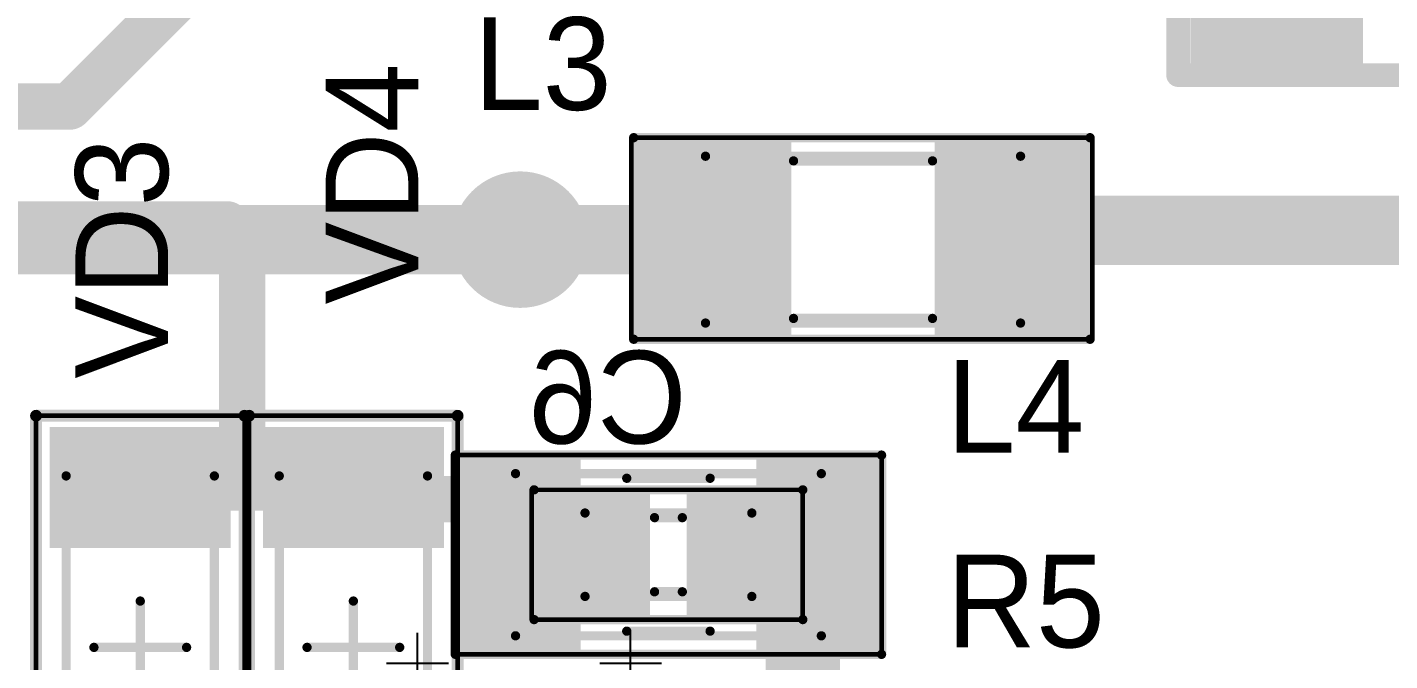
# Model space of a CAD drawing. Header units: millimetres. Extents: x 42.6 to 114.2, y 57.8 to 117.6.
# Drawn here: x 76.58 to 91.28, y 83.86 to 90.69 of the extents above; entities that cross this region are included whole.
import ezdxf

# ---------------------------------------------------------------- set-up
doc = ezdxf.new("R2010")
doc.units = ezdxf.units.MM
for name, color, linetype in [('BottomLayer', 5, 'Continuous'), ('BottomOverlay', 54, 'Continuous'), ('BottomPaste', 16, 'Continuous'), ('BottomSolder', 6, 'Continuous'), ('Mechanical13', 56, 'Continuous'), ('Mechanical15', 56, 'Continuous'), ('MultiLayer', 9, 'Continuous'), ('TopLayer', 1, 'Continuous'), ('TopOverlay', 2, 'Continuous'), ('TopPaste', 8, 'Continuous'), ('TopSolder', 216, 'Continuous'), ('ViaHoleLayer', 16, 'Continuous')]:
    doc.layers.add(name, color=color, linetype=linetype)

# ---------------------------------------------------------------- blocks, each defined once
blk = doc.blocks.new('SMD_C_0603_B_1318')
at = {"layer": 'BottomLayer'}
for points in [[(-1.29999994, 0.5499989), (-1.29999994, -0.5499989), (-0.30000194, 0.5499989), (-0.30000194, -0.5499989)], [(0.2999994, 0.5499989), (0.2999994, -0.5499989), (1.2999974, 0.5499989), (1.2999974, -0.5499989)]]:
    blk.add_solid(points, dxfattribs=at)
at = {"layer": 'BottomOverlay', "const_width": 0.0999998}
for points in [[(-1.44999964, -0.7000011399999999), (-1.44999964, 0.7000011399999999)], [(-1.44999964, 0.7000011399999999), (1.44999964, 0.7000011399999999)], [(1.44999964, -0.7000011399999999), (1.44999964, 0.7000011399999999)], [(-0.1499997, 0.40000174), (0.1499997, 0.40000174)], [(-0.1499997, -0.3999992), (0.1499997, -0.3999992)], [(-1.44999964, -0.7000011399999999), (1.44999964, -0.7000011399999999)]]:
    blk.add_lwpolyline(points, dxfattribs=at)
at = {"layer": 'BottomOverlay', "const_width": 0.0499999}
for points in [[(-1.47499832, 0.7000011399999999, 1), (-1.42500096, 0.7000011399999999, 1)], [(-1.47499832, 0.7000011399999999, 1), (-1.42500096, 0.7000011399999999, 1)], [(1.42500096, 0.7000011399999999, 1), (1.47499832, 0.7000011399999999, 1)], [(1.42500096, 0.7000011399999999, 1), (1.47499832, 0.7000011399999999, 1)], [(-0.17499838, 0.40000174, 1), (-0.12500102, 0.40000174, 1)], [(0.12500102, 0.40000174, 1), (0.17499838, 0.40000174, 1)], [(-0.17499838, -0.3999992, 1), (-0.12500102, -0.3999992, 1)], [(0.12500102, -0.3999992, 1), (0.17499838, -0.3999992, 1)], [(-1.47499832, -0.7000011399999999, 1), (-1.42500096, -0.7000011399999999, 1)], [(-1.47499832, -0.7000011399999999, 1), (-1.42500096, -0.7000011399999999, 1)], [(1.42500096, -0.7000011399999999, 1), (1.47499832, -0.7000011399999999, 1)], [(1.42500096, -0.7000011399999999, 1), (1.47499832, -0.7000011399999999, 1)]]:
    blk.add_lwpolyline(points, format="xyb", close=True, dxfattribs=at)
at = {"layer": 'BottomPaste'}
for points in [[(-1.29999994, 0.5499989), (-1.29999994, -0.5499989), (-0.30000194, 0.5499989), (-0.30000194, -0.5499989)], [(0.2999994, 0.5499989), (0.2999994, -0.5499989), (1.2999974, 0.5499989), (1.2999974, -0.5499989)]]:
    blk.add_solid(points, dxfattribs=at)
at = {"layer": 'BottomSolder'}
for points in [[(-1.40159994, 0.6515989), (-1.40159994, -0.6515989), (-0.19840194, 0.6515989), (-0.19840194, -0.6515989)], [(0.1983994, 0.6515989), (0.1983994, -0.6515989), (1.4015974, 0.6515989), (1.4015974, -0.6515989)]]:
    blk.add_solid(points, dxfattribs=at)
at = {"layer": 'Mechanical13', "const_width": 0.0999998}
for points in [[(-0.90000074, -0.4499991), (-0.90000074, 0.45000164)], [(-0.90000074, 0.45000164), (0.8999982, 0.45000164)], [(0.8999982, -0.4499991), (0.8999982, 0.45000164)], [(-0.90000074, -0.4499991), (0.8999982, -0.4499991)]]:
    blk.add_lwpolyline(points, dxfattribs=at)
at = {"layer": 'Mechanical13', "const_width": 0.0499999}
for points in [[(-0.9249994199999999, 0.45000164, 1), (-0.8750020599999999, 0.45000164, 1)], [(-0.9249994199999999, 0.45000164, 1), (-0.8750020599999999, 0.45000164, 1)], [(0.8749995199999999, 0.45000164, 1), (0.9249968799999999, 0.45000164, 1)], [(0.8749995199999999, 0.45000164, 1), (0.9249968799999999, 0.45000164, 1)], [(-0.9249994199999999, -0.4499991, 1), (-0.8750020599999999, -0.4499991, 1)], [(-0.9249994199999999, -0.4499991, 1), (-0.8750020599999999, -0.4499991, 1)], [(0.8749995199999999, -0.4499991, 1), (0.9249968799999999, -0.4499991, 1)], [(0.8749995199999999, -0.4499991, 1), (0.9249968799999999, -0.4499991, 1)]]:
    blk.add_lwpolyline(points, format="xyb", close=True, dxfattribs=at)
at = {"layer": 'Mechanical15', "const_width": 0.0499999}
for points in [[(-1.47500086, -0.7000011399999999), (-1.47500086, 0.7000011399999999)], [(-1.47500086, 0.7000011399999999), (1.44999964, 0.7000011399999999)], [(1.44999964, -0.7000011399999999), (1.44999964, 0.7000011399999999)], [(-1.47500086, -0.7000011399999999), (1.44999964, -0.7000011399999999)]]:
    blk.add_lwpolyline(points, dxfattribs=at)
at = {"layer": 'Mechanical15', "const_width": 0.02499868}
for points in [[(-1.4875002, 0.7000011399999999, 1), (-1.46250152, 0.7000011399999999, 1)], [(-1.4875002, 0.7000011399999999, 1), (-1.46250152, 0.7000011399999999, 1)], [(1.4375003, 0.7000011399999999, 1), (1.46249898, 0.7000011399999999, 1)], [(1.4375003, 0.7000011399999999, 1), (1.46249898, 0.7000011399999999, 1)], [(-1.4875002, -0.7000011399999999, 1), (-1.46250152, -0.7000011399999999, 1)], [(-1.4875002, -0.7000011399999999, 1), (-1.46250152, -0.7000011399999999, 1)], [(1.4375003, -0.7000011399999999, 1), (1.46249898, -0.7000011399999999, 1)], [(1.4375003, -0.7000011399999999, 1), (1.46249898, -0.7000011399999999, 1)]]:
    blk.add_lwpolyline(points, format="xyb", close=True, dxfattribs=at)
blk = doc.blocks.new('SMD_L_1206_1333')
at = {"layer": 'Mechanical13', "const_width": 0.0999998}
for points in [[(-1.69999914, 0.90000074), (1.70000168, 0.90000074)], [(-1.69999914, -0.8999982), (-1.69999914, 0.90000074)], [(1.70000168, -0.8999982), (1.70000168, 0.90000074)], [(-1.69999914, -0.8999982), (1.70000168, -0.8999982)]]:
    blk.add_lwpolyline(points, dxfattribs=at)
at = {"layer": 'Mechanical13', "const_width": 0.0499999}
for points in [[(-1.72499782, 0.90000074, 1), (-1.67500046, 0.90000074, 1)], [(-1.72499782, 0.90000074, 1), (-1.67500046, 0.90000074, 1)], [(1.675003, 0.90000074, 1), (1.72500036, 0.90000074, 1)], [(1.675003, 0.90000074, 1), (1.72500036, 0.90000074, 1)], [(-1.72499782, -0.8999982, 1), (-1.67500046, -0.8999982, 1)], [(-1.72499782, -0.8999982, 1), (-1.67500046, -0.8999982, 1)], [(1.675003, -0.8999982, 1), (1.72500036, -0.8999982, 1)], [(1.675003, -0.8999982, 1), (1.72500036, -0.8999982, 1)]]:
    blk.add_lwpolyline(points, format="xyb", close=True, dxfattribs=at)
at = {"layer": 'Mechanical15', "const_width": 0.0499999}
for points in [[(-2.50000008, 1.10000034), (2.47499886, 1.10000034)], [(-2.50000008, -1.07499912), (-2.50000008, 1.10000034)], [(2.47499886, -1.07499912), (2.47499886, 1.10000034)], [(-2.50000008, -1.07499912), (2.47499886, -1.07499912)]]:
    blk.add_lwpolyline(points, dxfattribs=at)
at = {"layer": 'Mechanical15', "const_width": 0.02499868}
for points in [[(-2.51249942, 1.10000034, 1), (-2.48750074, 1.10000034, 1)], [(-2.51249942, 1.10000034, 1), (-2.48750074, 1.10000034, 1)], [(2.46249952, 1.10000034, 1), (2.4874982, 1.10000034, 1)], [(2.46249952, 1.10000034, 1), (2.4874982, 1.10000034, 1)], [(-2.51249942, -1.07499912, 1), (-2.48750074, -1.07499912, 1)], [(-2.51249942, -1.07499912, 1), (-2.48750074, -1.07499912, 1)], [(2.46249952, -1.07499912, 1), (2.4874982, -1.07499912, 1)], [(2.46249952, -1.07499912, 1), (2.4874982, -1.07499912, 1)]]:
    blk.add_lwpolyline(points, format="xyb", close=True, dxfattribs=at)
at = {"layer": 'TopLayer'}
for points in [[(-0.8749995199999999, -0.9499981), (-0.8749995199999999, 0.9499981), (-2.32499916, -0.9499981), (-2.32499916, 0.9499981)], [(2.3250017, -0.9499981), (2.3250017, 0.9499981), (0.8750020599999999, -0.9499981), (0.8750020599999999, 0.9499981)]]:
    blk.add_solid(points, dxfattribs=at)
at = {"layer": 'TopOverlay', "const_width": 0.0999998}
for points in [[(-2.47499886, 1.10000034), (2.45000018, 1.10000034)], [(-2.47499886, -1.07499912), (-2.47499886, 1.10000034)], [(2.45000018, -1.07499912), (2.45000018, 1.10000034)], [(-0.7499985, 0.85000084), (0.75000104, 0.85000084)], [(-0.7499985, -0.8499983), (0.75000104, -0.8499983)], [(-2.47499886, -1.07499912), (2.45000018, -1.07499912)]]:
    blk.add_lwpolyline(points, dxfattribs=at)
at = {"layer": 'TopOverlay', "const_width": 0.0499999}
for points in [[(-2.49999754, 1.10000034, 1), (-2.45000018, 1.10000034, 1)], [(-2.49999754, 1.10000034, 1), (-2.45000018, 1.10000034, 1)], [(2.4250015, 1.10000034, 1), (2.47499886, 1.10000034, 1)], [(2.4250015, 1.10000034, 1), (2.47499886, 1.10000034, 1)], [(-0.77499718, 0.85000084, 1), (-0.72499982, 0.85000084, 1)], [(0.72500236, 0.85000084, 1), (0.77499972, 0.85000084, 1)], [(-0.77499718, -0.8499983, 1), (-0.72499982, -0.8499983, 1)], [(0.72500236, -0.8499983, 1), (0.77499972, -0.8499983, 1)], [(-2.49999754, -1.07499912, 1), (-2.45000018, -1.07499912, 1)], [(-2.49999754, -1.07499912, 1), (-2.45000018, -1.07499912, 1)], [(2.4250015, -1.07499912, 1), (2.47499886, -1.07499912, 1)], [(2.4250015, -1.07499912, 1), (2.47499886, -1.07499912, 1)]]:
    blk.add_lwpolyline(points, format="xyb", close=True, dxfattribs=at)
at = {"layer": 'TopPaste'}
for points in [[(-0.8749995199999999, -0.9499981), (-0.8749995199999999, 0.9499981), (-2.32499916, -0.9499981), (-2.32499916, 0.9499981)], [(2.3250017, -0.9499981), (2.3250017, 0.9499981), (0.8750020599999999, -0.9499981), (0.8750020599999999, 0.9499981)]]:
    blk.add_solid(points, dxfattribs=at)
at = {"layer": 'TopSolder'}
for points in [[(-0.77339952, -1.0515981), (-0.77339952, 1.0515981), (-2.42659916, -1.0515981), (-2.42659916, 1.0515981)], [(2.4266017, -1.0515981), (2.4266017, 1.0515981), (0.77340206, -1.0515981), (0.77340206, 1.0515981)]]:
    blk.add_solid(points, dxfattribs=at)
blk = doc.blocks.new('SMD_R_1206_1338')
at = {"layer": 'Mechanical13', "const_width": 0.0999998}
for points in [[(-1.64999924, 0.8749995199999999), (1.65000178, 0.8749995199999999)], [(-1.64999924, -0.8749995199999999), (-1.64999924, 0.8749995199999999)], [(1.65000178, -0.8749995199999999), (1.65000178, 0.8749995199999999)], [(-1.64999924, -0.8749995199999999), (1.65000178, -0.8749995199999999)]]:
    blk.add_lwpolyline(points, dxfattribs=at)
at = {"layer": 'Mechanical13', "const_width": 0.0499999}
for points in [[(-1.67499792, 0.8749995199999999, 1), (-1.62500056, 0.8749995199999999, 1)], [(-1.67499792, 0.8749995199999999, 1), (-1.62500056, 0.8749995199999999, 1)], [(1.6250031, 0.8749995199999999, 1), (1.67500046, 0.8749995199999999, 1)], [(1.6250031, 0.8749995199999999, 1), (1.67500046, 0.8749995199999999, 1)], [(-1.67499792, -0.8749995199999999, 1), (-1.62500056, -0.8749995199999999, 1)], [(-1.67499792, -0.8749995199999999, 1), (-1.62500056, -0.8749995199999999, 1)], [(1.6250031, -0.8749995199999999, 1), (1.67500046, -0.8749995199999999, 1)], [(1.6250031, -0.8749995199999999, 1), (1.67500046, -0.8749995199999999, 1)]]:
    blk.add_lwpolyline(points, format="xyb", close=True, dxfattribs=at)
at = {"layer": 'Mechanical15', "const_width": 0.0499999}
for points in [[(-2.32499916, 1.07499912), (2.30000048, 1.07499912)], [(-2.32499916, -1.07499912), (-2.32499916, 1.07499912)], [(2.30000048, -1.07499912), (2.30000048, 1.07499912)], [(-2.32499916, -1.07499912), (2.30000048, -1.07499912)]]:
    blk.add_lwpolyline(points, dxfattribs=at)
at = {"layer": 'Mechanical15', "const_width": 0.02499868}
for points in [[(-2.3374985, 1.07499912, 1), (-2.31249982, 1.07499912, 1)], [(-2.3374985, 1.07499912, 1), (-2.31249982, 1.07499912, 1)], [(2.28750114, 1.07499912, 1), (2.31249982, 1.07499912, 1)], [(2.28750114, 1.07499912, 1), (2.31249982, 1.07499912, 1)], [(-2.3374985, -1.07499912, 1), (-2.31249982, -1.07499912, 1)], [(-2.3374985, -1.07499912, 1), (-2.31249982, -1.07499912, 1)], [(2.28750114, -1.07499912, 1), (2.31249982, -1.07499912, 1)], [(2.28750114, -1.07499912, 1), (2.31249982, -1.07499912, 1)]]:
    blk.add_lwpolyline(points, format="xyb", close=True, dxfattribs=at)
at = {"layer": 'TopLayer'}
for points in [[(-1.05000044, -0.9249994199999999), (-1.05000044, 0.9249994199999999), (-2.14999824, -0.9249994199999999), (-2.14999824, 0.9249994199999999)], [(2.15000078, -0.9249994199999999), (2.15000078, 0.9249994199999999), (1.05000298, -0.9249994199999999), (1.05000298, 0.9249994199999999)]]:
    blk.add_solid(points, dxfattribs=at)
at = {"layer": 'TopOverlay', "const_width": 0.0999998}
for points in [[(-2.30000048, 1.07499912), (2.30000048, 1.07499912)], [(-2.30000048, -1.07499912), (-2.30000048, 1.07499912)], [(2.30000048, -1.07499912), (2.30000048, 1.07499912)], [(-0.4499991, 0.8249996199999999), (0.45000164, 0.8249996199999999)], [(-0.4499991, -0.8249996199999999), (0.45000164, -0.8249996199999999)], [(-2.30000048, -1.07499912), (2.30000048, -1.07499912)]]:
    blk.add_lwpolyline(points, dxfattribs=at)
at = {"layer": 'TopOverlay', "const_width": 0.0499999}
for points in [[(-2.32499916, 1.07499912, 1), (-2.2750018, 1.07499912, 1)], [(-2.32499916, 1.07499912, 1), (-2.2750018, 1.07499912, 1)], [(2.2750018, 1.07499912, 1), (2.32499916, 1.07499912, 1)], [(2.2750018, 1.07499912, 1), (2.32499916, 1.07499912, 1)], [(-0.47499778, 0.8249996199999999, 1), (-0.42500042, 0.8249996199999999, 1)], [(0.42500296, 0.8249996199999999, 1), (0.47500032, 0.8249996199999999, 1)], [(-0.47499778, -0.8249996199999999, 1), (-0.42500042, -0.8249996199999999, 1)], [(0.42500296, -0.8249996199999999, 1), (0.47500032, -0.8249996199999999, 1)], [(-2.32499916, -1.07499912, 1), (-2.2750018, -1.07499912, 1)], [(-2.32499916, -1.07499912, 1), (-2.2750018, -1.07499912, 1)], [(2.2750018, -1.07499912, 1), (2.32499916, -1.07499912, 1)], [(2.2750018, -1.07499912, 1), (2.32499916, -1.07499912, 1)]]:
    blk.add_lwpolyline(points, format="xyb", close=True, dxfattribs=at)
at = {"layer": 'TopPaste'}
for points in [[(-1.05000044, -0.9249994199999999), (-1.05000044, 0.9249994199999999), (-2.14999824, -0.9249994199999999), (-2.14999824, 0.9249994199999999)], [(2.15000078, -0.9249994199999999), (2.15000078, 0.9249994199999999), (1.05000298, -0.9249994199999999), (1.05000298, 0.9249994199999999)]]:
    blk.add_solid(points, dxfattribs=at)
at = {"layer": 'TopSolder'}
for points in [[(-0.9484004399999999, -1.02659942), (-0.9484004399999999, 1.02659942), (-2.25159824, -1.02659942), (-2.25159824, 1.02659942)], [(2.25160078, -1.02659942), (2.25160078, 1.02659942), (0.9484029799999999, -1.02659942), (0.9484029799999999, 1.02659942)]]:
    blk.add_solid(points, dxfattribs=at)
blk = doc.blocks.new('WSL3637_1_O__1342')
at = {"layer": 'TopLayer'}
for points in [[(-5.20999974, 3.30500228), (-0.9400006599999999, 3.30500228), (-5.20999974, 4.96499896), (-0.9400006599999999, 4.96499896)], [(0.9400006599999999, 3.30500228), (5.20999974, 3.30500228), (0.9400006599999999, 4.96499896), (5.20999974, 4.96499896)], [(-5.20999974, -4.944999), (-0.9400006599999999, -4.944999), (-5.20999974, 2.69500096), (-0.9400006599999999, 2.69500096)], [(0.9400006599999999, -4.944999), (5.20999974, -4.944999), (0.9400006599999999, 2.69500096), (5.20999974, 2.69500096)]]:
    blk.add_solid(points, dxfattribs=at)
at = {"layer": 'TopOverlay', "const_width": 0.254}
for points in [[(-5.42500058, 5.19999976), (-5.42500058, -5.17499854)], [(-5.42500058, 5.19999976), (5.42500058, 5.19999976)], [(5.42500058, 5.19999976), (5.42500058, -5.17499854)], [(-5.42500058, -5.17499854), (5.42500058, -5.17499854)]]:
    blk.add_lwpolyline(points, dxfattribs=at)
at = {"layer": 'TopOverlay', "const_width": 0.127}
for points in [[(-5.488500579999999, 5.19999976, 1), (-5.36150058, 5.19999976, 1)], [(-5.488500579999999, 5.19999976, 1), (-5.36150058, 5.19999976, 1)], [(5.36150058, 5.19999976, 1), (5.488500579999999, 5.19999976, 1)], [(5.36150058, 5.19999976, 1), (5.488500579999999, 5.19999976, 1)], [(-5.488500579999999, -5.17499854, 1), (-5.36150058, -5.17499854, 1)], [(-5.488500579999999, -5.17499854, 1), (-5.36150058, -5.17499854, 1)], [(5.36150058, -5.17499854, 1), (5.488500579999999, -5.17499854, 1)], [(5.36150058, -5.17499854, 1), (5.488500579999999, -5.17499854, 1)]]:
    blk.add_lwpolyline(points, format="xyb", close=True, dxfattribs=at)
at = {"layer": 'TopPaste'}
for points in [[(-5.20999974, 3.30500228), (-0.9400006599999999, 3.30500228), (-5.20999974, 4.96499896), (-0.9400006599999999, 4.96499896)], [(0.9400006599999999, 3.30500228), (5.20999974, 3.30500228), (0.9400006599999999, 4.96499896), (5.20999974, 4.96499896)], [(-5.20999974, -4.944999), (-0.9400006599999999, -4.944999), (-5.20999974, 2.69500096), (-0.9400006599999999, 2.69500096)], [(0.9400006599999999, -4.944999), (5.20999974, -4.944999), (0.9400006599999999, 2.69500096), (5.20999974, 2.69500096)]]:
    blk.add_solid(points, dxfattribs=at)
at = {"layer": 'TopSolder'}
for points in [[(-5.31159974, 3.20340228), (-0.8384006599999999, 3.20340228), (-5.31159974, 5.066598959999999), (-0.8384006599999999, 5.066598959999999)], [(0.8384006599999999, 3.20340228), (5.31159974, 3.20340228), (0.8384006599999999, 5.066598959999999), (5.31159974, 5.066598959999999)], [(-5.31159974, -5.046599), (-0.8384006599999999, -5.046599), (-5.31159974, 2.79660096), (-0.8384006599999999, 2.79660096)], [(0.8384006599999999, -5.046599), (5.31159974, -5.046599), (0.8384006599999999, 2.79660096), (5.31159974, 2.79660096)]]:
    blk.add_solid(points, dxfattribs=at)
blk = doc.blocks.new('SOD80C_1348')
at = {"layer": 'Mechanical13', "const_width": 0.0999998}
for points in [[(-1.85000138, 0.7999984), (1.84999884, 0.7999984)], [(-1.85000138, 0.7999984), (-1.85000138, -0.80000094)], [(1.84999884, 0.7999984), (1.84999884, -0.80000094)], [(-1.85000138, -0.80000094), (1.84999884, -0.80000094)]]:
    blk.add_lwpolyline(points, dxfattribs=at)
at = {"layer": 'Mechanical13', "const_width": 0.0499999}
for points in [[(-1.87500006, 0.7999984, 1), (-1.8250027, 0.7999984, 1)], [(-1.87500006, 0.7999984, 1), (-1.8250027, 0.7999984, 1)], [(1.82500016, 0.7999984, 1), (1.87499752, 0.7999984, 1)], [(1.82500016, 0.7999984, 1), (1.87499752, 0.7999984, 1)], [(-1.87500006, -0.80000094, 1), (-1.8250027, -0.80000094, 1)], [(-1.87500006, -0.80000094, 1), (-1.8250027, -0.80000094, 1)], [(1.82500016, -0.80000094, 1), (1.87499752, -0.80000094, 1)], [(1.82500016, -0.80000094, 1), (1.87499752, -0.80000094, 1)]]:
    blk.add_lwpolyline(points, format="xyb", close=True, dxfattribs=at)
at = {"layer": 'Mechanical15'}
for points, const_width in [([(-2.50000008, 1.12499902), (2.50000008, 1.12499902)], 0.0499999), ([(-2.50000008, 1.12499902), (-2.50000008, -1.12500156)], 0.0499999), ([(2.50000008, 1.12499902), (2.50000008, -1.12500156)], 0.0499999), ([(0, 0.499999), (0, -0.50000154)], 0.0999998), ([(-0.50000154, 0), (0.499999, 0)], 0.0999998), ([(-2.50000008, -1.12500156), (2.50000008, -1.12500156)], 0.0499999)]:
    blk.add_lwpolyline(points, dxfattribs=dict(at, const_width=const_width))
for points, const_width in [([(-2.51249942, 1.12499902, 1), (-2.48750074, 1.12499902, 1)], 0.02499868), ([(-2.51249942, 1.12499902, 1), (-2.48750074, 1.12499902, 1)], 0.02499868), ([(2.48750074, 1.12499902, 1), (2.51249942, 1.12499902, 1)], 0.02499868), ([(2.48750074, 1.12499902, 1), (2.51249942, 1.12499902, 1)], 0.02499868), ([(-0.02499868, 0.499999, 1), (0.02499868, 0.499999, 1)], 0.0499999), ([(-0.52500022, 0, 1), (-0.47500286, 0, 1)], 0.0499999), ([(0.47500032, 0, 1), (0.52499768, 0, 1)], 0.0499999), ([(-0.02499868, -0.50000154, 1), (0.02499868, -0.50000154, 1)], 0.0499999), ([(-2.51249942, -1.12500156, 1), (-2.48750074, -1.12500156, 1)], 0.02499868), ([(-2.51249942, -1.12500156, 1), (-2.48750074, -1.12500156, 1)], 0.02499868), ([(2.48750074, -1.12500156, 1), (2.51249942, -1.12500156, 1)], 0.02499868), ([(2.48750074, -1.12500156, 1), (2.51249942, -1.12500156, 1)], 0.02499868)]:
    blk.add_lwpolyline(points, format="xyb", close=True, dxfattribs=dict(at, const_width=const_width))
at = {"layer": 'TopLayer'}
for points in [[(-1.17500146, -0.8749995199999999), (-1.17500146, 0.8749995199999999), (-2.27499926, -0.8749995199999999), (-2.27499926, 0.8749995199999999)], [(2.27499926, -0.8749995199999999), (2.27499926, 0.8749995199999999), (1.17500146, -0.8749995199999999), (1.17500146, 0.8749995199999999)]]:
    blk.add_solid(points, dxfattribs=at)
at = {"layer": 'TopOverlay'}
for p, q in [((-0.17483836, -3.3249997), (-0.17483836, -2.65854942)), ((-0.5080635, -2.99177456), (0.15838678, -2.99177456))]:
    blk.add_line(p, q, dxfattribs=at)
at = {"layer": 'TopOverlay', "const_width": 0.127}
for points in [[(-2.50000008, 1.12499902), (2.50000008, 1.12499902)], [(-2.50000008, 1.12499902), (-2.50000008, -1.12499902)], [(2.50000008, 1.12499902), (2.50000008, -1.12499902)], [(-2.50000008, -1.12499902), (2.50000008, -1.12499902)]]:
    blk.add_lwpolyline(points, dxfattribs=at)
at = {"layer": 'TopOverlay', "const_width": 0.0635}
for points in [[(-2.53175008, 1.12499902, 1), (-2.46825008, 1.12499902, 1)], [(-2.53175008, 1.12499902, 1), (-2.46825008, 1.12499902, 1)], [(2.46825008, 1.12499902, 1), (2.53175008, 1.12499902, 1)], [(2.46825008, 1.12499902, 1), (2.53175008, 1.12499902, 1)], [(-2.53175008, -1.12499902, 1), (-2.46825008, -1.12499902, 1)], [(-2.53175008, -1.12499902, 1), (-2.46825008, -1.12499902, 1)], [(2.46825008, -1.12499902, 1), (2.53175008, -1.12499902, 1)], [(2.46825008, -1.12499902, 1), (2.53175008, -1.12499902, 1)]]:
    blk.add_lwpolyline(points, format="xyb", close=True, dxfattribs=at)
at = {"layer": 'TopPaste'}
for points in [[(-1.17500146, -0.8749995199999999), (-1.17500146, 0.8749995199999999), (-2.27499926, -0.8749995199999999), (-2.27499926, 0.8749995199999999)], [(2.27499926, -0.8749995199999999), (2.27499926, 0.8749995199999999), (1.17500146, -0.8749995199999999), (1.17500146, 0.8749995199999999)]]:
    blk.add_solid(points, dxfattribs=at)
at = {"layer": 'TopSolder'}
for points in [[(-1.07340146, -0.9765995199999999), (-1.07340146, 0.9765995199999999), (-2.37659926, -0.9765995199999999), (-2.37659926, 0.9765995199999999)], [(2.37659926, -0.9765995199999999), (2.37659926, 0.9765995199999999), (1.07340146, -0.9765995199999999), (1.07340146, 0.9765995199999999)]]:
    blk.add_solid(points, dxfattribs=at)
blk = doc.blocks.new('SOD80C_1349')
at = {"layer": 'Mechanical13', "const_width": 0.0999998}
for points in [[(1.84999884, 0.7999984), (-1.85000138, 0.7999984)], [(-1.85000138, -0.80000094), (-1.85000138, 0.7999984)], [(1.84999884, -0.80000094), (1.84999884, 0.7999984)], [(1.84999884, -0.80000094), (-1.85000138, -0.80000094)]]:
    blk.add_lwpolyline(points, dxfattribs=at)
at = {"layer": 'Mechanical13', "const_width": 0.0499999}
for points in [[(-1.87500006, 0.7999984, 1), (-1.8250027, 0.7999984, 1)], [(-1.87500006, 0.7999984, 1), (-1.8250027, 0.7999984, 1)], [(1.82500016, 0.7999984, 1), (1.87499752, 0.7999984, 1)], [(1.82500016, 0.7999984, 1), (1.87499752, 0.7999984, 1)], [(-1.87500006, -0.80000094, 1), (-1.8250027, -0.80000094, 1)], [(-1.87500006, -0.80000094, 1), (-1.8250027, -0.80000094, 1)], [(1.82500016, -0.80000094, 1), (1.87499752, -0.80000094, 1)], [(1.82500016, -0.80000094, 1), (1.87499752, -0.80000094, 1)]]:
    blk.add_lwpolyline(points, format="xyb", close=True, dxfattribs=at)
at = {"layer": 'Mechanical15'}
for points, const_width in [([(2.50000008, 1.12499902), (-2.50000008, 1.12499902)], 0.0499999), ([(-2.50000008, -1.12500156), (-2.50000008, 1.12499902)], 0.0499999), ([(2.50000008, -1.12500156), (2.50000008, 1.12499902)], 0.0499999), ([(0, -0.50000154), (0, 0.499999)], 0.0999998), ([(0.499999, 0), (-0.50000154, 0)], 0.0999998), ([(2.50000008, -1.12500156), (-2.50000008, -1.12500156)], 0.0499999)]:
    blk.add_lwpolyline(points, dxfattribs=dict(at, const_width=const_width))
for points, const_width in [([(-2.51249942, 1.12499902, 1), (-2.48750074, 1.12499902, 1)], 0.02499868), ([(-2.51249942, 1.12499902, 1), (-2.48750074, 1.12499902, 1)], 0.02499868), ([(2.48750074, 1.12499902, 1), (2.51249942, 1.12499902, 1)], 0.02499868), ([(2.48750074, 1.12499902, 1), (2.51249942, 1.12499902, 1)], 0.02499868), ([(-0.02499868, 0.499999, 1), (0.02499868, 0.499999, 1)], 0.0499999), ([(-0.52500022, 0, 1), (-0.47500286, 0, 1)], 0.0499999), ([(0.47500032, 0, 1), (0.52499768, 0, 1)], 0.0499999), ([(-0.02499868, -0.50000154, 1), (0.02499868, -0.50000154, 1)], 0.0499999), ([(-2.51249942, -1.12500156, 1), (-2.48750074, -1.12500156, 1)], 0.02499868), ([(-2.51249942, -1.12500156, 1), (-2.48750074, -1.12500156, 1)], 0.02499868), ([(2.48750074, -1.12500156, 1), (2.51249942, -1.12500156, 1)], 0.02499868), ([(2.48750074, -1.12500156, 1), (2.51249942, -1.12500156, 1)], 0.02499868)]:
    blk.add_lwpolyline(points, format="xyb", close=True, dxfattribs=dict(at, const_width=const_width))
at = {"layer": 'TopLayer'}
for points in [[(-1.17500146, -0.8749995199999999), (-1.17500146, 0.8749995199999999), (-2.27499926, -0.8749995199999999), (-2.27499926, 0.8749995199999999)], [(2.27499926, -0.8749995199999999), (2.27499926, 0.8749995199999999), (1.17500146, -0.8749995199999999), (1.17500146, 0.8749995199999999)]]:
    blk.add_solid(points, dxfattribs=at)
at = {"layer": 'TopOverlay'}
for p, q in [((0.17483836, 3.3249997), (0.17483836, 2.65854942)), ((0.5080635, 2.99177456), (-0.15838678, 2.99177456))]:
    blk.add_line(p, q, dxfattribs=at)
at = {"layer": 'TopOverlay', "const_width": 0.127}
for points in [[(2.50000008, 1.12499902), (-2.50000008, 1.12499902)], [(-2.50000008, -1.12499902), (-2.50000008, 1.12499902)], [(2.50000008, -1.12499902), (2.50000008, 1.12499902)], [(2.50000008, -1.12499902), (-2.50000008, -1.12499902)]]:
    blk.add_lwpolyline(points, dxfattribs=at)
at = {"layer": 'TopOverlay', "const_width": 0.0635}
for points in [[(-2.53175008, 1.12499902, 1), (-2.46825008, 1.12499902, 1)], [(-2.53175008, 1.12499902, 1), (-2.46825008, 1.12499902, 1)], [(2.46825008, 1.12499902, 1), (2.53175008, 1.12499902, 1)], [(2.46825008, 1.12499902, 1), (2.53175008, 1.12499902, 1)], [(-2.53175008, -1.12499902, 1), (-2.46825008, -1.12499902, 1)], [(-2.53175008, -1.12499902, 1), (-2.46825008, -1.12499902, 1)], [(2.46825008, -1.12499902, 1), (2.53175008, -1.12499902, 1)], [(2.46825008, -1.12499902, 1), (2.53175008, -1.12499902, 1)]]:
    blk.add_lwpolyline(points, format="xyb", close=True, dxfattribs=at)
at = {"layer": 'TopPaste'}
for points in [[(-1.17500146, -0.8749995199999999), (-1.17500146, 0.8749995199999999), (-2.27499926, -0.8749995199999999), (-2.27499926, 0.8749995199999999)], [(2.27499926, -0.8749995199999999), (2.27499926, 0.8749995199999999), (1.17500146, -0.8749995199999999), (1.17500146, 0.8749995199999999)]]:
    blk.add_solid(points, dxfattribs=at)
at = {"layer": 'TopSolder'}
for points in [[(-1.07340146, -0.9765995199999999), (-1.07340146, 0.9765995199999999), (-2.37659926, -0.9765995199999999), (-2.37659926, 0.9765995199999999)], [(2.37659926, -0.9765995199999999), (2.37659926, 0.9765995199999999), (1.07340146, -0.9765995199999999), (1.07340146, 0.9765995199999999)]]:
    blk.add_solid(points, dxfattribs=at)

msp = doc.modelspace()

# ---------------------------------------------------------------- linework, layer by layer
at = {"layer": 'BottomLayer'}
for points, const_width in [([(81.58249876, 88.39999845999999, 1), (82.21749876, 88.39999845999999, 1)], 0.635), ([(81.7124985, 88.39999845999999, 1), (82.08749902, 88.39999845999999, 1)], 0.37500052), ([(81.58249876, 85.00000018, 1), (82.21749876, 85.00000018, 1)], 0.635), ([(81.77500028, 85.00000018, 1), (82.02499723999999, 85.00000018, 1)], 0.2499995), ([(82.57499868, 85.00000018, 1), (82.82499564, 85.00000018, 1)], 0.2499995), ([(84.17499801999999, 85.00000018, 1), (84.42499498, 85.00000018, 1)], 0.2499995), ([(84.67499955999999, 85.00000018, 1), (84.92499652, 85.00000018, 1)], 0.2499995), ([(84.67499955999999, 85.00000018, 1), (84.92499652, 85.00000018, 1)], 0.2499995)]:
    msp.add_lwpolyline(points, format="xyb", close=True, dxfattribs=dict(at, const_width=const_width))
for points, const_width in [([(76.09999766, 88.39999845999999), (81.89999875999999, 88.39999845999999)], 0.75000104), ([(81.89999875999999, 85.00000018), (82.69999716, 85.00000018)], 0.499999), ([(84.29999649999999, 85.00000018), (84.79999803999999, 85.00000018)], 0.499999), ([(84.79999803999999, 83.09999889999999), (84.79999803999999, 85.00000018)], 0.499999)]:
    msp.add_lwpolyline(points, dxfattribs=dict(at, const_width=const_width))
at = {"layer": 'BottomSolder', "const_width": 0.7365999999999999}
for points in [[(81.53169876, 88.39999845999999, 1), (82.26829876, 88.39999845999999, 1)], [(81.53169876, 85.00000018, 1), (82.26829876, 85.00000018, 1)]]:
    msp.add_lwpolyline(points, format="xyb", close=True, dxfattribs=at)
at = {"layer": 'MultiLayer', "const_width": 0.635}
for points in [[(81.58249876, 88.39999845999999, 1), (82.21749876, 88.39999845999999, 1)], [(81.58249876, 85.00000018, 1), (82.21749876, 85.00000018, 1)]]:
    msp.add_lwpolyline(points, format="xyb", close=True, dxfattribs=at)
at = {"layer": 'TopLayer'}
for points, const_width in [([(77.03499706, 89.8349994), (79.49999848, 92.30000082)], 0.499999), ([(73.6249988, 89.8349994), (77.03499706, 89.8349994)], 0.499999), ([(73.6249988, 88.56499939999999), (78.73500127999999, 88.56499939999999)], 0.499999), ([(78.73500127999999, 88.56499939999999), (78.89999968, 88.40000099999999)], 0.499999), ([(87.20000085999999, 88.39999845999999), (87.29997526, 88.49997286)], 0.75000104), ([(87.29997526, 88.49997286), (92.99997148, 88.49997286)], 0.75000104), ([(81.89999875999999, 88.39999845999999), (83.99999964, 88.39999845999999)], 0.75000104), ([(78.89999968, 85.72504572), (78.89999968, 88.40000099999999)], 0.499999), ([(77.80013142, 85.72504572), (78.89999968, 85.72504572)], 0.499999), ([(78.89999968, 85.72504572), (80.09995156, 85.72504572)], 0.499999), ([(80.09995156, 85.72504572), (80.09999728, 85.725)], 0.499999), ([(80.09995156, 85.59999898), (80.09995156, 85.72504572)], 0.499999), ([(80.09995156, 85.59999898), (81.79999896, 85.59999898)], 0.499999), ([(81.79999896, 85.09999997999999), (81.79999896, 85.59999898)], 0.499999), ([(81.79999896, 85.09999997999999), (81.89999875999999, 85.00000018)], 0.499999), ([(85.09999997999999, 83.40000083999999), (85.09999997999999, 85.00000018)], 0.499999)]:
    msp.add_lwpolyline(points, dxfattribs=dict(at, const_width=const_width))
for points, const_width in [([(76.90999857999999, 89.8349994, 1), (77.15999554, 89.8349994, 1)], 0.2499995), ([(76.90999857999999, 89.8349994, 1), (77.15999554, 89.8349994, 1)], 0.2499995), ([(81.58249876, 88.39999845999999, 1), (82.21749876, 88.39999845999999, 1)], 0.635), ([(78.61000279999999, 88.56499939999999, 1), (78.85999976, 88.56499939999999, 1)], 0.2499995), ([(78.61000279999999, 88.56499939999999, 1), (78.85999976, 88.56499939999999, 1)], 0.2499995), ([(87.11247499999999, 88.49997286, 1), (87.48747551999999, 88.49997286, 1)], 0.37500052), ([(87.11247499999999, 88.49997286, 1), (87.48747551999999, 88.49997286, 1)], 0.37500052), ([(81.7124985, 88.39999845999999, 1), (82.08749902, 88.39999845999999, 1)], 0.37500052), ([(83.81249937999999, 88.39999845999999, 1), (84.18749989999999, 88.39999845999999, 1)], 0.37500052), ([(87.0125006, 88.39999845999999, 1), (87.38750112, 88.39999845999999, 1)], 0.37500052), ([(78.77500119999999, 88.40000099999999, 1), (79.02499816, 88.40000099999999, 1)], 0.2499995), ([(78.77500119999999, 88.40000099999999, 1), (79.02499816, 88.40000099999999, 1)], 0.2499995), ([(77.67513294, 85.72504572, 1), (77.9251299, 85.72504572, 1)], 0.2499995), ([(78.77500119999999, 85.72504572, 1), (79.02499816, 85.72504572, 1)], 0.2499995), ([(78.77500119999999, 85.72504572, 1), (79.02499816, 85.72504572, 1)], 0.2499995), ([(78.77500119999999, 85.72504572, 1), (79.02499816, 85.72504572, 1)], 0.2499995), ([(79.97495307999999, 85.72504572, 1), (80.22495004, 85.72504572, 1)], 0.2499995), ([(79.97495307999999, 85.72504572, 1), (80.22495004, 85.72504572, 1)], 0.2499995), ([(79.97495307999999, 85.72504572, 1), (80.22495004, 85.72504572, 1)], 0.2499995), ([(79.9749988, 85.725, 1), (80.22499576, 85.725, 1)], 0.2499995), ([(79.97495307999999, 85.59999898, 1), (80.22495004, 85.59999898, 1)], 0.2499995), ([(79.97495307999999, 85.59999898, 1), (80.22495004, 85.59999898, 1)], 0.2499995), ([(81.67500048, 85.59999898, 1), (81.92499744, 85.59999898, 1)], 0.2499995), ([(81.67500048, 85.59999898, 1), (81.92499744, 85.59999898, 1)], 0.2499995), ([(81.58249876, 85.00000018, 1), (82.21749876, 85.00000018, 1)], 0.635), ([(81.67500048, 85.09999997999999, 1), (81.92499744, 85.09999997999999, 1)], 0.2499995), ([(81.67500048, 85.09999997999999, 1), (81.92499744, 85.09999997999999, 1)], 0.2499995), ([(81.77500028, 85.00000018, 1), (82.02499723999999, 85.00000018, 1)], 0.2499995), ([(84.97500149999999, 85.00000018, 1), (85.22499846, 85.00000018, 1)], 0.2499995)]:
    msp.add_lwpolyline(points, format="xyb", close=True, dxfattribs=dict(at, const_width=const_width))
at = {"layer": 'TopSolder', "const_width": 0.7365999999999999}
for points in [[(81.53169876, 88.39999845999999, 1), (82.26829876, 88.39999845999999, 1)], [(81.53169876, 85.00000018, 1), (82.26829876, 85.00000018, 1)]]:
    msp.add_lwpolyline(points, format="xyb", close=True, dxfattribs=at)
at = {"layer": 'ViaHoleLayer', "const_width": 0.3499993}
for points in [[(81.72499784, 88.39999845999999, 1), (82.07499967999999, 88.39999845999999, 1)], [(81.72499784, 85.00000018, 1), (82.07499967999999, 85.00000018, 1)]]:
    msp.add_lwpolyline(points, format="xyb", close=True, dxfattribs=at)

# ---------------------------------------------------------------- block references
for name, p, rotation in [('WSL3637_1_O__1342', (94.19999956, 95.5999993), 90), ('SMD_L_1206_1333', (85.59999898, 88.39999845999999), 360), ('SOD80C_1348', (77.80013142, 84.00004536), 90), ('SOD80C_1349', (80.09999728, 83.99999964), 270), ('SMD_R_1206_1338', (83.4999981, 85.00000018), 360), ('SMD_C_0603_B_1318', (83.4999981, 85.00000018), 360)]:
    msp.add_blockref(name, p, dxfattribs=dict(rotation=rotation))

# ---------------------------------------------------------------- texts
at = {"layer": 'BottomOverlay', "text_generation_flag": 2}
msp.add_text('C6', height=1.00000054, dxfattribs=at).set_placement((83.70000024, 86.20000032))
at = {"layer": 'TopOverlay'}
for s, p in [('L3', (81.39999976, 89.80000074)), ('L4', (86.49999971999999, 86.10000052)), ('R5', (86.49999971999999, 83.99999964))]:
    msp.add_text(s, height=1.00000054, dxfattribs=at).set_placement(p)
for s, p in [('VD4', (80.79999842, 87.69999985999999)), ('VD3', (78.09999873999999, 86.89999892))]:
    msp.add_text(s, height=1.00000054, rotation=90, dxfattribs=at).set_placement(p)

doc.saveas('drawing.dxf')
